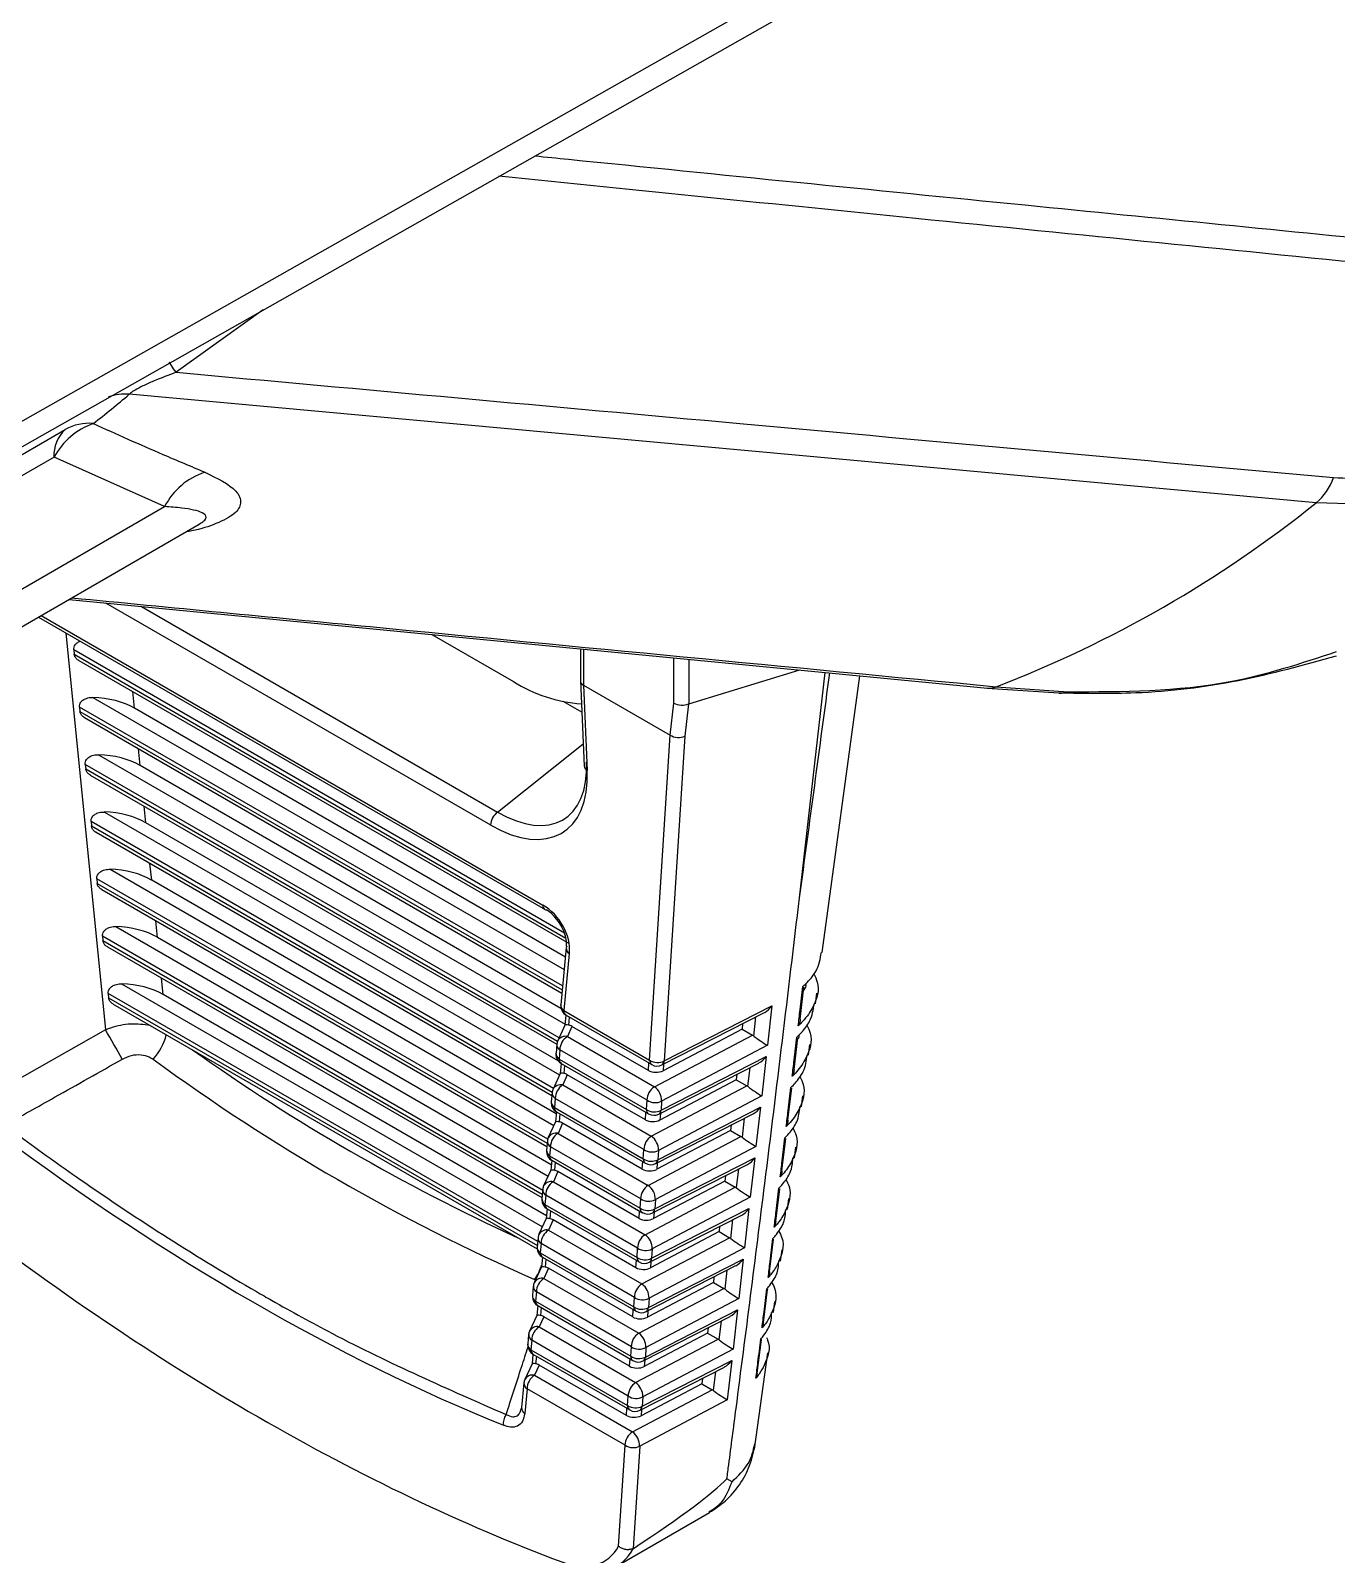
# Model space of a CAD drawing. Extents: x 2 to 136, y 1 to 99.
# Drawn here: x 99.894 to 101.119, y 78.613 to 80.042 of the extents above; entities that cross this region are included whole.
import ezdxf

# ---------------------------------------------------------------- set-up
doc = ezdxf.new("R2010")
doc.units = 0
doc.header["$MEASUREMENT"] = 0
doc.layers.add('OBJECT', color=7, linetype='CONTINUOUS')

msp = doc.modelspace()

# ---------------------------------------------------------------- linework, layer by layer
at = {"layer": 'OBJECT'}
for p, q in [((100.1121, 79.7802), (100.0305, 79.7216)), ((101.1001, 79.5993), (99.9865, 79.701)), ((97.1553, 78.0682), (99.9265, 79.6679)), ((99.916, 79.642), (97.1459, 78.0429)), ((100.0197, 79.5957), (99.916, 79.642)), ((97.1498, 77.9389), (100.0197, 79.5957)), ((101.174, 79.597), (101.1001, 79.5993)), ((97.1287, 77.8914), (100.0523, 79.5792)), ((100.0524, 79.5792), (100.0525, 79.5793)), ((99.9301, 79.5086), (100.7917, 79.4255)), ((99.904, 79.4935), (100.3746, 79.2218)), ((100.3257, 79.2969), (99.9647, 79.5052)), ((99.998, 79.502), (100.3321, 79.3091)), ((99.9014, 79.492), (100.3766, 79.2177)), ((99.927, 79.4772), (99.9643, 79.1049)), ((100.2705, 79.4757), (100.3469, 79.4316)), ((99.9345, 79.4614), (99.935, 79.4573)), ((100.3949, 79.1956), (99.9345, 79.4614)), ((99.935, 79.4573), (100.3962, 79.191)), ((99.9393, 79.4514), (100.3991, 79.1859)), ((100.4098, 79.4623), (100.4098, 79.4325)), ((100.4128, 79.462), (100.4128, 79.4283)), ((100.4975, 79.4114), (100.4975, 79.4539)), ((100.5114, 79.4525), (100.5114, 79.4108)), ((100.5114, 79.4108), (100.6156, 79.4425)), ((100.6153, 79.2288), (100.6393, 79.4402)), ((100.6367, 79.1774), (100.672, 79.437)), ((99.9914, 79.4066), (99.9899, 79.4222)), ((100.4098, 79.4324), (100.4133, 79.3522)), ((100.4128, 79.4283), (100.494, 79.3814)), ((100.4128, 79.4283), (100.4128, 79.4283)), ((100.4128, 79.4283), (100.4162, 79.3481)), ((100.7915, 79.4254), (100.8585, 79.4209)), ((100.7998, 79.4267), (100.8674, 79.422)), ((99.9399, 79.4076), (99.9403, 79.4035)), ((100.393, 79.1461), (99.9399, 79.4076)), ((99.9524, 79.4167), (100.3945, 79.1615)), ((100.4111, 79.4028), (100.3935, 79.413)), ((100.494, 79.3814), (100.4975, 79.4114)), ((100.5112, 79.4107), (100.5078, 79.3804)), ((99.9403, 79.4035), (100.3927, 79.1424)), ((99.9446, 79.3977), (100.3924, 79.1392)), ((100.3957, 79.1732), (99.9914, 79.4066)), ((100.4747, 79.0764), (100.4941, 79.3814)), ((100.5078, 79.3804), (100.4884, 79.0757)), ((99.9968, 79.3528), (99.9953, 79.3684)), ((100.3321, 79.3091), (100.4124, 79.3732)), ((99.9453, 79.3539), (99.9457, 79.3498)), ((100.3898, 79.0973), (99.9453, 79.3539)), ((99.9578, 79.3629), (100.3954, 79.1103)), ((100.3915, 79.125), (99.9968, 79.3528)), ((99.9457, 79.3498), (100.3884, 79.0942)), ((99.95, 79.3439), (100.3877, 79.0913)), ((99.9632, 79.3092), (100.3903, 79.0627)), ((100.0022, 79.2991), (100.0006, 79.3147)), ((99.9507, 79.3002), (99.9511, 79.2961)), ((100.3844, 79.0498), (99.9507, 79.3002)), ((99.9511, 79.2961), (100.3834, 79.0465)), ((100.3889, 79.0759), (100.0022, 79.2991)), ((99.9554, 79.2902), (100.383, 79.0433)), ((99.9686, 79.2555), (100.3849, 79.0151)), ((100.0076, 79.2454), (100.006, 79.261)), ((99.9561, 79.2464), (99.9565, 79.2423)), ((100.3792, 79.0022), (99.9561, 79.2464)), ((99.9565, 79.2423), (100.3787, 78.9986)), ((99.9608, 79.2365), (100.3784, 78.9954)), ((100.3872, 79.0262), (100.0076, 79.2454)), ((99.974, 79.2017), (100.3795, 78.9676)), ((100.013, 79.1916), (100.0114, 79.2072)), ((99.9615, 79.1927), (99.9619, 79.1886)), ((100.3744, 78.9543), (99.9615, 79.1927)), ((99.9619, 79.1886), (100.374, 78.9507)), ((99.9662, 79.1827), (100.3737, 78.9475)), ((100.3825, 78.9783), (100.013, 79.1916)), ((100.3965, 79.182), (100.3913, 79.1284)), ((100.3994, 79.1765), (100.3942, 79.1229)), ((100.0184, 79.1379), (100.0168, 79.1535)), ((99.9668, 79.139), (99.9672, 79.1349)), ((100.3697, 78.9064), (99.9668, 79.139)), ((99.9794, 79.148), (100.3741, 78.9201)), ((100.3779, 78.9304), (100.0184, 79.1379)), ((100.6159, 79.115), (100.6195, 79.1448)), ((100.6302, 79.1292), (100.6316, 79.1394)), ((99.9672, 79.1349), (100.3694, 78.9027)), ((99.9716, 79.129), (100.3692, 78.8994)), ((100.3942, 79.1229), (100.4747, 79.0764)), ((100.4884, 79.0757), (100.5895, 79.1273)), ((100.5895, 79.1273), (100.5853, 79.0905)), ((100.3953, 79.1094), (100.3886, 79.0946)), ((100.3962, 79.1188), (100.3953, 79.1094)), ((100.3963, 79.1187), (100.4767, 79.0723)), ((100.4019, 79.1081), (100.3976, 79.0986)), ((100.3994, 79.1169), (100.3987, 79.1093)), ((100.4736, 79.0667), (100.4019, 79.1081)), ((100.4863, 79.072), (100.5826, 79.1213)), ((100.562, 79.1107), (100.5614, 79.1056)), ((100.5724, 79.0991), (100.5745, 79.1171)), ((99.9643, 79.1049), (99.8529, 79.0418)), ((100.3976, 79.0986), (100.4793, 79.0514)), ((100.4793, 79.0514), (100.5712, 79.1)), ((100.5614, 79.1056), (100.4873, 79.0665)), ((100.5614, 79.1056), (100.5712, 79.1)), ((100.6102, 79.0676), (100.6139, 79.0975)), ((100.3877, 79.0914), (100.3869, 79.0829)), ((100.3906, 79.086), (100.3898, 79.0775)), ((100.4723, 79.0388), (100.3906, 79.086)), ((100.4854, 79.0294), (100.5841, 79.0798)), ((100.5853, 79.0905), (100.486, 79.0381)), ((100.5841, 79.0798), (100.5799, 79.043)), ((100.6237, 79.081), (100.625, 79.0912)), ((100.3898, 79.0775), (100.4717, 79.0301)), ((100.3918, 79.0733), (100.3909, 79.064)), ((100.3918, 79.0733), (100.4738, 79.026)), ((100.395, 79.0715), (100.3943, 79.0639)), ((100.4736, 79.0667), (100.4741, 79.0738)), ((100.4833, 79.0258), (100.5773, 79.0737)), ((100.4877, 79.0728), (100.4873, 79.0665)), ((100.567, 79.0516), (100.5691, 79.0696)), ((100.3909, 79.064), (100.3841, 79.0492)), ((100.3975, 79.0627), (100.3932, 79.0532)), ((100.3932, 79.0532), (100.4763, 79.0052)), ((100.4707, 79.0205), (100.3975, 79.0627)), ((100.4763, 79.0052), (100.5658, 79.0524)), ((100.556, 79.0581), (100.4844, 79.0203)), ((100.5566, 79.0632), (100.556, 79.0581)), ((100.556, 79.0581), (100.5658, 79.0524)), ((100.6045, 79.0201), (100.6082, 79.0503)), ((100.3833, 79.046), (100.3825, 79.0375)), ((100.3862, 79.0406), (100.3854, 79.032)), ((100.4693, 78.9926), (100.3862, 79.0406)), ((100.4717, 79.0301), (100.4723, 79.0388)), ((100.5799, 79.043), (100.483, 78.9918)), ((100.486, 79.0381), (100.4854, 79.0294)), ((100.6171, 79.0327), (100.6185, 79.043)), ((100.3854, 79.032), (100.4688, 78.9839)), ((100.3874, 79.0279), (100.3865, 79.0186)), ((100.3874, 79.0279), (100.4708, 78.9797)), ((100.3906, 79.026), (100.3899, 79.0186)), ((100.4707, 79.0205), (100.4711, 79.0275)), ((100.4804, 78.9795), (100.5719, 79.0262)), ((100.4825, 78.9831), (100.5787, 79.0323)), ((100.4848, 79.0265), (100.4844, 79.0203)), ((100.5617, 79.0041), (100.5637, 79.022)), ((100.5787, 79.0323), (100.5745, 78.9954)), ((100.3865, 79.0187), (100.3797, 79.0038)), ((100.3931, 79.0173), (100.3888, 79.0078)), ((100.3888, 79.0078), (100.4734, 78.959)), ((100.4677, 78.9743), (100.3931, 79.0173)), ((100.5506, 79.0106), (100.4815, 78.9741)), ((100.5512, 79.0157), (100.5506, 79.0106)), ((100.5506, 79.0106), (100.5604, 79.0049)), ((100.3789, 79.0007), (100.378, 78.9921)), ((100.3818, 78.9952), (100.3809, 78.9866)), ((100.4664, 78.9463), (100.3818, 78.9952)), ((100.4734, 78.959), (100.5604, 79.0049)), ((100.5745, 78.9954), (100.4801, 78.9456)), ((100.5987, 78.9727), (100.6025, 79.003)), ((100.6106, 78.9845), (100.612, 78.9948)), ((100.3809, 78.9866), (100.4658, 78.9376)), ((100.3829, 78.9825), (100.3821, 78.9733)), ((100.383, 78.9825), (100.4679, 78.9334)), ((100.3862, 78.9806), (100.3855, 78.9732)), ((100.4677, 78.9743), (100.4682, 78.9813)), ((100.4688, 78.9839), (100.4693, 78.9926)), ((100.4795, 78.9369), (100.5733, 78.9848)), ((100.4818, 78.9802), (100.4815, 78.9741)), ((100.483, 78.9918), (100.4825, 78.9831)), ((100.5733, 78.9848), (100.5691, 78.9479)), ((100.3821, 78.9733), (100.3753, 78.9585)), ((100.3887, 78.9719), (100.3844, 78.9624)), ((100.4648, 78.928), (100.3887, 78.9719)), ((100.4774, 78.9332), (100.5665, 78.9787)), ((100.5458, 78.9681), (100.5452, 78.9631)), ((100.5563, 78.9566), (100.5583, 78.9745)), ((100.3745, 78.9553), (100.3736, 78.9467)), ((100.3844, 78.9624), (100.4704, 78.9127)), ((100.4704, 78.9127), (100.555, 78.9574)), ((100.5452, 78.9631), (100.4785, 78.9279)), ((100.5452, 78.9631), (100.555, 78.9574)), ((100.593, 78.9253), (100.5968, 78.9558)), ((100.3774, 78.9498), (100.3765, 78.9412)), ((100.3765, 78.9412), (100.4629, 78.8913)), ((100.4634, 78.9001), (100.3774, 78.9498)), ((100.3785, 78.9371), (100.3776, 78.9279)), ((100.3786, 78.937), (100.4649, 78.8872)), ((100.4658, 78.9376), (100.4664, 78.9463)), ((100.4766, 78.8906), (100.5679, 78.9373)), ((100.5691, 78.9479), (100.4771, 78.8994)), ((100.4801, 78.9456), (100.4795, 78.9369)), ((100.5679, 78.9373), (100.5638, 78.9004)), ((100.604, 78.9363), (100.6054, 78.9466)), ((100.3776, 78.9279), (100.3709, 78.9131)), ((100.3843, 78.9266), (100.3799, 78.9171)), ((100.3818, 78.9352), (100.3811, 78.9278)), ((100.4618, 78.8818), (100.3843, 78.9266)), ((100.4648, 78.928), (100.4652, 78.935)), ((100.4745, 78.8869), (100.5611, 78.9312)), ((100.4789, 78.9339), (100.4785, 78.9279)), ((100.5509, 78.9091), (100.5529, 78.927)), ((100.3701, 78.9099), (100.3692, 78.9012)), ((100.3799, 78.9171), (100.4675, 78.8665)), ((100.4675, 78.8665), (100.5497, 78.9099)), ((100.5399, 78.9156), (100.4756, 78.8816)), ((100.5404, 78.9206), (100.5399, 78.9156)), ((100.5399, 78.9156), (100.5497, 78.9099)), ((100.5872, 78.8779), (100.591, 78.9086)), ((100.3729, 78.9044), (100.3721, 78.8958)), ((100.3721, 78.8958), (100.4599, 78.8451)), ((100.4605, 78.8539), (100.3729, 78.9044)), ((100.4629, 78.8913), (100.4634, 78.9001)), ((100.5638, 78.9004), (100.4742, 78.8531)), ((100.4771, 78.8994), (100.4766, 78.8906)), ((100.5974, 78.888), (100.5989, 78.8984)), ((100.3732, 78.8825), (100.3665, 78.8677)), ((100.3741, 78.8916), (100.3732, 78.8825)), ((100.3742, 78.8916), (100.462, 78.8409)), ((100.3799, 78.8812), (100.3755, 78.8717)), ((100.3774, 78.8898), (100.3766, 78.8824)), ((100.4589, 78.8356), (100.3799, 78.8812)), ((100.4618, 78.8818), (100.4623, 78.8887)), ((100.4715, 78.8407), (100.5557, 78.8837)), ((100.4736, 78.8443), (100.5625, 78.8897)), ((100.476, 78.8877), (100.4756, 78.8816)), ((100.5455, 78.8615), (100.5475, 78.8795)), ((100.5625, 78.8897), (100.5584, 78.8529)), ((100.3656, 78.8645), (100.3648, 78.8558)), ((100.3755, 78.8717), (100.4646, 78.8203)), ((100.5345, 78.868), (100.4726, 78.8354)), ((100.535, 78.8731), (100.5345, 78.868)), ((100.5345, 78.868), (100.5443, 78.8624)), ((100.3685, 78.859), (100.3677, 78.8503)), ((100.3677, 78.8503), (100.457, 78.7988)), ((100.4576, 78.8077), (100.3685, 78.859)), ((100.4599, 78.8451), (100.4605, 78.8539)), ((100.4646, 78.8203), (100.5443, 78.8624)), ((100.5584, 78.8529), (100.4713, 78.8069)), ((100.4742, 78.8531), (100.4736, 78.8443)), ((100.5814, 78.8305), (100.5853, 78.8614)), ((100.5908, 78.8397), (100.5922, 78.8501)), ((100.3688, 78.8371), (100.3621, 78.8223)), ((100.3697, 78.8462), (100.3688, 78.8371)), ((100.3698, 78.8462), (100.459, 78.7946)), ((100.3729, 78.8443), (100.3722, 78.837)), ((100.4589, 78.8356), (100.4593, 78.8424)), ((100.4686, 78.7944), (100.5503, 78.8361)), ((100.4707, 78.798), (100.5572, 78.8422)), ((100.473, 78.8414), (100.4726, 78.8354)), ((100.5572, 78.8422), (100.553, 78.8054)), ((100.3754, 78.8358), (100.3711, 78.8263)), ((100.3711, 78.8263), (100.4616, 78.7741)), ((100.4559, 78.7893), (100.3754, 78.8358)), ((100.5297, 78.8256), (100.5291, 78.8205)), ((100.5401, 78.814), (100.5422, 78.832)), ((100.3612, 78.8191), (100.3604, 78.8104)), ((100.3641, 78.8137), (100.3633, 78.8049)), ((100.4546, 78.7614), (100.3641, 78.8137)), ((100.457, 78.7988), (100.4576, 78.8077)), ((100.4616, 78.7741), (100.5389, 78.8149)), ((100.5291, 78.8205), (100.4697, 78.7892)), ((100.5291, 78.8205), (100.5389, 78.8149)), ((100.5757, 78.7828), (100.5796, 78.8143)), ((100.3633, 78.8049), (100.454, 78.7525)), ((100.3653, 78.8008), (100.3644, 78.7917)), ((100.3653, 78.8008), (100.4561, 78.7484)), ((100.3685, 78.7989), (100.3678, 78.7916)), ((100.4559, 78.7893), (100.4564, 78.7962)), ((100.4677, 78.7518), (100.5518, 78.7947)), ((100.553, 78.8054), (100.4683, 78.7607)), ((100.4701, 78.7951), (100.4697, 78.7892)), ((100.4713, 78.8069), (100.4707, 78.798)), ((100.5518, 78.7947), (100.5476, 78.7579)), ((100.573, 78.7117), (100.5855, 78.8018)), ((100.3644, 78.7917), (100.3577, 78.7769)), ((100.371, 78.7904), (100.3667, 78.7809)), ((100.3667, 78.7809), (100.4587, 78.7278)), ((100.453, 78.7431), (100.371, 78.7904)), ((100.4657, 78.7481), (100.545, 78.7886)), ((100.5347, 78.7665), (100.5368, 78.7844)), ((100.3568, 78.7737), (100.3546, 78.7506)), ((100.3597, 78.7683), (100.3575, 78.7451)), ((100.4517, 78.7152), (100.3597, 78.7683)), ((100.4587, 78.7278), (100.5335, 78.7673)), ((100.5237, 78.773), (100.4667, 78.7429)), ((100.5243, 78.7781), (100.5237, 78.773)), ((100.5237, 78.773), (100.5335, 78.7673)), ((100.3539, 78.7485), (100.3544, 78.7501)), ((100.454, 78.7525), (100.4546, 78.7614)), ((100.5476, 78.7579), (100.4654, 78.7144)), ((100.4683, 78.7607), (100.4677, 78.7518)), ((100.453, 78.7431), (100.4534, 78.7499)), ((100.4671, 78.7489), (100.4667, 78.7429)), ((100.4456, 78.6205), (100.4517, 78.7152)), ((100.4654, 78.7144), (100.4592, 78.6184)), ((100.552, 78.681), (100.5472, 78.6838)), ((100.4443, 78.6022), (100.531, 78.6522)), ((100.4592, 78.6184), (100.4595, 78.6186))]:
    msp.add_line(p, q, dxfattribs=at)
at = {"layer": 'OBJECT', "flags": 128}
for points in [[(98.148, 78.6922), (98.3243, 78.792), (99.0297, 79.1912), (101.4924, 80.5856)], [(98.1229, 78.6532), (98.7604, 79.0143), (101.4322, 80.5282)], [(100.0305, 79.7216), (100.0282, 79.725), (100.0261, 79.728), (100.0242, 79.7307), (100.0239, 79.7312)], [(100.3969, 79.1833), (100.3966, 79.1825), (100.3965, 79.182)]]:
    msp.add_lwpolyline(points, dxfattribs=at)
at = {"layer": 'OBJECT'}
for centre, radius, start, end in [((99.3841, 80.4071), 0.9282, 307.7924, 310.4692), ((99.9828, 79.6531), 0.0481, 85.585, 108.9093), ((99.9484, 79.644), 0.0325, 132.4717, 183.4738), ((99.9746, 79.6109), 0.0663, 109.1232, 152.0655), ((99.9488, 79.6282), 0.0456, 84.9086, 119.3528), ((100.0777, 79.566), 0.0651, 108.0595, 152.9247), ((101.0652, 79.6405), 0.054, 310.2133, 340.9052), ((100.3966, 80.4759), 1.124, 291.026, 308.7499), ((100.4215, 79.5505), 0.1403, 237.9052, 265.6183), ((100.793, 79.4423), 0.017, 265.3203, 293.5253), ((100.8596, 79.4437), 0.023, 267.9544, 289.7151), ((100.4183, 79.3527), 0.00503, 185.7356, 245.657), ((100.341, 79.2966), 0.0154, 125.5005, 179.1375), ((100.3794, 79.2216), 0.00483, 177.7302, 235.0604), ((100.3784, 79.2208), 0.00353, 240.3315, 265.3851), ((100.4028, 79.1818), 0.00633, 178.5901, 237.1011), ((100.4013, 79.1274), 0.01, 174.4467, 180), ((100.3976, 79.1282), 0.00634, 178.5949, 237.0922), ((100.4013, 79.1274), 0.01, 180, 240.0027), ((100.399, 79.1227), 0.0048, 177.5281, 235.2677), ((98.282, 78.1252), 1.9468, 29.2836, 30.2159), ((99.9705, 79.113), 0.0524, 317.1772, 345.9537), ((100.3977, 79.0905), 0.01, 155.5537, 174.4467), ((100.3958, 79.0905), 0.00832, 77.3961, 150.2376), ((100.4058, 79.0858), 0.0153, 122.7501, 179.2844), ((101.1368, 80.6235), 1.8851, 234.637, 245.3683), ((100.3968, 79.082), 0.01, 174.4467, 180), ((100.3968, 79.082), 0.01, 180, 240.0027), ((100.3932, 79.0828), 0.00634, 178.5956, 237.0916), ((100.394, 79.0913), 0.00634, 178.5945, 237.0927), ((101.1365, 80.6174), 1.9087, 233.7891, 246.2163), ((100.3946, 79.0773), 0.0048, 177.5327, 235.2661), ((100.4822, 79.0878), 0.0136, 236.6233, 297.1371), ((100.4795, 79.0762), 0.0048, 177.5281, 235.2677), ((100.4817, 79.0809), 0.01, 240.0027, 297.0633), ((100.484, 79.0758), 0.00441, 301.7545, 358.6955), ((100.3914, 79.0451), 0.00832, 77.3864, 150.2474), ((100.4014, 79.0404), 0.0152, 122.7471, 179.2856), ((100.4875, 79.0386), 0.0153, 122.7501, 179.2844), ((100.4701, 79.0385), 0.0159, 358.5743, 54.6165), ((100.3924, 79.0365), 0.01, 174.4467, 180), ((100.3924, 79.0365), 0.01, 180, 240.0027), ((100.3888, 79.0374), 0.00633, 178.5883, 237.103), ((100.3932, 79.0451), 0.01, 155.5537, 174.4467), ((100.3896, 79.0459), 0.00633, 178.5883, 237.103), ((100.4798, 79.0502), 0.0136, 236.618, 297.1429), ((100.3902, 79.0318), 0.0048, 177.5323, 235.2583), ((100.4792, 79.0415), 0.0136, 236.6212, 297.1437), ((100.4765, 79.0299), 0.0048, 177.5327, 235.2661), ((100.4788, 79.0347), 0.01, 240.0027, 297.0633), ((100.481, 79.0295), 0.00441, 301.7624, 358.6925), ((100.387, 78.9997), 0.00832, 77.3965, 150.2372), ((100.397, 78.995), 0.0153, 122.7501, 179.2844), ((100.3888, 78.9997), 0.01, 155.5537, 174.4467), ((100.3852, 79.0005), 0.00634, 178.5961, 237.091), ((100.4846, 78.9924), 0.0152, 122.7471, 179.2856), ((100.4671, 78.9922), 0.0159, 358.5742, 54.6182), ((100.388, 78.9911), 0.01, 174.4467, 180), ((100.3844, 78.9919), 0.00634, 178.5945, 237.0927), ((100.388, 78.9911), 0.01, 180, 240.0027), ((100.3857, 78.9864), 0.0048, 177.5298, 235.269), ((100.4763, 78.9952), 0.0136, 236.6174, 297.143), ((100.4736, 78.9837), 0.0048, 177.5323, 235.2583), ((100.4768, 79.0039), 0.0136, 236.618, 297.1429), ((100.4758, 78.9884), 0.01, 240.0027, 297.0633), ((100.4781, 78.9832), 0.00441, 301.7678, 358.6879), ((100.3844, 78.9543), 0.01, 155.5537, 174.4467), ((100.3808, 78.9551), 0.00634, 178.5945, 237.0927), ((100.3825, 78.9543), 0.00832, 77.3961, 150.2376), ((100.3926, 78.9496), 0.0153, 122.7501, 179.2844), ((100.4816, 78.9462), 0.0153, 122.7501, 179.2844), ((100.4642, 78.946), 0.0159, 358.5746, 54.6178), ((100.3836, 78.9457), 0.01, 174.4467, 180), ((100.38, 78.9465), 0.00634, 178.5961, 237.091), ((100.3836, 78.9457), 0.01, 180, 240.0027), ((100.3813, 78.941), 0.0048, 177.5305, 235.2654), ((100.4733, 78.949), 0.0136, 236.618, 297.1429), ((100.4706, 78.9374), 0.0048, 177.5298, 235.269), ((100.4739, 78.9577), 0.0136, 236.6212, 297.1437), ((100.4751, 78.937), 0.00441, 301.7711, 358.6846), ((100.4729, 78.9421), 0.01, 240.0027, 297.0633), ((100.38, 78.9089), 0.01, 155.5537, 174.4467), ((100.3764, 78.9097), 0.00633, 178.5883, 237.1033), ((100.3781, 78.9089), 0.00832, 77.3931, 150.2404), ((100.3882, 78.9042), 0.0153, 122.7479, 179.2848), ((100.4787, 78.8999), 0.0153, 122.7501, 179.2844), ((100.4612, 78.8998), 0.0159, 358.5757, 54.615), ((100.3792, 78.9003), 0.01, 174.4467, 180), ((100.3755, 78.9011), 0.00634, 178.5942, 237.0929), ((100.3792, 78.9003), 0.01, 180, 240.0027), ((100.3769, 78.8956), 0.0048, 177.5281, 235.2677), ((100.4709, 78.9115), 0.0136, 236.6179, 297.1432), ((100.3296, 78.8975), 0.0458, 324.2547, 343.0546), ((100.4704, 78.9027), 0.0136, 236.6233, 297.1371), ((100.4677, 78.8911), 0.0048, 177.5305, 235.2654), ((100.4699, 78.8958), 0.01, 240.0027, 297.0633), ((100.4722, 78.8907), 0.00441, 301.7678, 358.6879), ((100.3756, 78.8635), 0.01, 155.5537, 174.4467), ((100.372, 78.8644), 0.00634, 178.5961, 237.091), ((100.3737, 78.8636), 0.00832, 77.3965, 150.2372), ((100.3838, 78.8588), 0.0153, 122.7501, 179.2844), ((100.4757, 78.8537), 0.0153, 122.7479, 179.2848), ((100.4583, 78.8535), 0.0159, 358.5734, 54.6188), ((100.3748, 78.8548), 0.01, 174.4467, 180), ((100.3711, 78.8557), 0.00633, 178.5881, 237.1032), ((100.3748, 78.8548), 0.01, 180, 240.0027), ((100.3725, 78.8501), 0.0048, 177.5367, 235.2538), ((100.468, 78.8652), 0.0136, 236.6146, 297.1464), ((100.4674, 78.8564), 0.0136, 236.6207, 297.1437), ((100.4647, 78.8448), 0.0048, 177.5281, 235.2677), ((100.467, 78.8496), 0.01, 240.0027, 297.0633), ((100.4692, 78.8444), 0.00441, 301.7626, 358.6931), ((100.3712, 78.8182), 0.01, 155.5537, 174.4467), ((100.3693, 78.8182), 0.00832, 77.3993, 150.2345), ((100.3794, 78.8135), 0.0153, 122.7501, 179.2844), ((100.3703, 78.8094), 0.01, 174.4467, 180), ((100.3703, 78.8094), 0.01, 180, 240.0027), ((100.3667, 78.8102), 0.00634, 178.5931, 237.0941), ((100.3676, 78.819), 0.00634, 178.5945, 237.0927), ((100.4728, 78.8075), 0.0153, 122.7501, 179.2844), ((100.465, 78.819), 0.0136, 236.6238, 297.1373), ((100.4553, 78.8073), 0.0159, 358.573, 54.6177), ((100.3681, 78.8047), 0.0048, 177.5276, 235.2682), ((100.4645, 78.8101), 0.0136, 236.6179, 297.1426), ((100.4618, 78.7986), 0.0048, 177.5367, 235.2538), ((100.464, 78.8033), 0.01, 240.0027, 297.0633), ((100.4663, 78.7981), 0.00441, 301.7678, 358.6887), ((100.3649, 78.7728), 0.00832, 77.3933, 150.2402), ((100.375, 78.7681), 0.0153, 122.7478, 179.2867), ((100.3668, 78.7728), 0.01, 155.5537, 174.4467), ((100.3629, 78.7735), 0.0061, 177.358, 238.3292), ((100.4699, 78.7612), 0.0153, 122.7501, 179.2844), ((100.4524, 78.7611), 0.0159, 358.5757, 54.615), ((100.3607, 78.7503), 0.0061, 177.3542, 238.3329), ((100.4615, 78.7639), 0.0136, 236.6173, 297.1432), ((100.4588, 78.7523), 0.0048, 177.5276, 235.2682), ((100.4621, 78.7728), 0.0136, 236.618, 297.1431), ((100.4633, 78.7519), 0.00441, 301.7678, 358.6887), ((100.3513, 78.7358), 0.0139, 143.828, 187.5361), ((100.4611, 78.757), 0.01, 240.0027, 297.0633), ((100.4669, 78.715), 0.0153, 122.7478, 179.2867), ((100.4494, 78.7148), 0.0159, 358.5734, 54.6188), ((100.4592, 78.7266), 0.0136, 236.6213, 297.1437)]:
    msp.add_arc(centre, radius, start, end, dxfattribs=at)
for centre, major_axis, ratio, start_param, end_param in [((99.5309, 81.6878), (1.7566, 14.6383), 0.094069, 4.554901, 4.5695), ((100.4198, 79.4326), (0.01, 0.00021), 0.593676, 3.128848, 3.914246), ((99.9491, 79.3816), (0.0602, 0.0001), 0.582929, 0.789077, 1.514008), ((100.5045, 79.4155), (0.00999, -0.00056), 0.611383, 3.961496, 5.479933), ((100.5045, 79.3484), (0.0072, 0.0624), 0.110772, 0.048143, 0.074323), ((100.4847, 79.2404), (0.0092, 0.1411), 0.052174, 6.251081, 6.257435), ((100.5011, 79.3857), (0.00996, -0.00088), 0.657558, 3.986179, 5.498261), ((99.9544, 79.3279), (0.0602, 0.0001), 0.582929, 0.789077, 1.514008), ((100.3274, 79.4088), (-0.067, 0.1062), 0.54181, 2.333958, 3.897158), ((100.3203, 79.4043), (-0.0732, 0.1141), 0.544414, 2.329954, 3.893154), ((99.9598, 79.2742), (0.0602, 0.0001), 0.582929, 0.789077, 1.514008), ((99.9652, 79.2204), (0.0602, 0.0001), 0.582929, 0.789077, 1.514008), ((100.366, 79.19), (-0.0231, 0.0327), 0.746254, 3.855075, 5.266601), ((100.373, 79.1945), (-0.0172, 0.0247), 0.671525, 3.853258, 5.264784), ((99.9706, 79.1667), (0.0602, 0.0001), 0.582929, 0.789077, 1.514008), ((99.976, 79.113), (0.0602, 0.0001), 0.582929, 0.789077, 1.514008), ((100.5828, 79.1326), (0.008, 0.0116), 0.599529, 3.981932, 4.674099), ((100.4051, 79.1068), (0.00979, -0.00262), 0.107022, 2.308348, 3.159397), ((100.4021, 79.1003), (-0.0068, 0.00838), 0.543452, 5.326071, 5.732332), ((100.5712, 79.0918), (-0.00501, 0.00866), 0.577652, 5.322321, 5.496221), ((100.5786, 79.0957), (0.00933, -0.00637), 0.079382, 4.037928, 5.556365), ((100.5774, 79.0851), (0.008, 0.0116), 0.599529, 3.981932, 4.674099), ((100.4806, 79.0709), (0.01, 0), 0.585374, 3.931484, 5.443566), ((100.4007, 79.0614), (0.00979, -0.00262), 0.107022, 2.308348, 3.159397), ((100.3977, 79.0549), (-0.0068, 0.00838), 0.543452, 5.326071, 5.732332), ((100.5658, 79.0443), (-0.00501, 0.00866), 0.577652, 5.322321, 5.496221), ((100.5733, 79.0482), (0.00933, -0.00637), 0.079382, 4.037928, 5.556365), ((100.5721, 79.0375), (0.008, 0.0116), 0.599529, 3.981932, 4.674099), ((100.3963, 79.016), (0.00979, -0.00262), 0.107022, 2.308348, 3.159397), ((100.3933, 79.0095), (-0.0068, 0.00838), 0.543452, 5.326071, 5.732332), ((100.4777, 79.0247), (0.01, 0), 0.585374, 3.931484, 5.443566), ((100.0214, 80.5751), (-1.1655, 1.8319), 0.546187, 2.178452, 2.487481), ((100.5604, 78.9968), (-0.00501, 0.00866), 0.577652, 5.322321, 5.496221), ((100.5679, 79.0007), (0.00933, -0.00637), 0.079382, 4.037928, 5.556365), ((100.5667, 78.99), (0.008, 0.0116), 0.599529, 3.981932, 4.674099), ((100.3918, 78.9706), (0.00979, -0.00262), 0.107022, 2.308348, 3.159397), ((100.3889, 78.9641), (-0.0068, 0.00838), 0.543452, 5.326071, 5.732332), ((100.4748, 78.9784), (0.01, 0), 0.585374, 3.931484, 5.443566), ((100.555, 78.9492), (-0.00501, 0.00866), 0.577652, 5.322321, 5.496221), ((100.5625, 78.9532), (0.00933, -0.00637), 0.079382, 4.037928, 5.556365), ((100.0239, 80.5225), (-1.2039, 1.8907), 0.546175, 2.150782, 2.514291), ((100.5613, 78.9425), (0.008, 0.0116), 0.599529, 3.981932, 4.674099), ((100.3874, 78.9253), (0.00979, -0.00262), 0.107022, 2.308348, 3.159397), ((100.3845, 78.9187), (-0.0068, 0.00838), 0.543452, 5.326071, 5.732332), ((100.4718, 78.9322), (0.01, 0), 0.585374, 3.931484, 5.443566), ((100.5497, 78.9017), (-0.00501, 0.00866), 0.577652, 5.322321, 5.496221), ((100.5571, 78.9057), (0.00933, -0.00637), 0.079382, 4.037928, 5.556365), ((100.383, 78.8799), (0.00979, -0.00262), 0.107022, 2.308348, 3.159397), ((100.38, 78.8733), (-0.0068, 0.00838), 0.543452, 5.326071, 5.732332), ((100.4689, 78.886), (0.01, 0), 0.585374, 3.931484, 5.443566), ((100.5559, 78.895), (0.008, 0.0116), 0.599529, 3.981932, 4.674099), ((100.5443, 78.8542), (-0.00501, 0.00866), 0.577652, 5.322321, 5.496221), ((100.5517, 78.8581), (0.00933, -0.00637), 0.079382, 4.037928, 5.556365), ((100.3786, 78.8345), (0.00979, -0.00262), 0.107022, 2.308348, 3.159397), ((100.3756, 78.828), (-0.0068, 0.00838), 0.543452, 5.326071, 5.732332), ((100.5505, 78.8475), (0.008, 0.0116), 0.599529, 3.981932, 4.674099), ((100.4659, 78.8397), (0.01, 0), 0.585374, 3.931484, 5.443566), ((100.5389, 78.8067), (-0.00501, 0.00866), 0.577652, 5.322321, 5.496221), ((100.5463, 78.8106), (0.00933, -0.00637), 0.079382, 4.037928, 5.556365), ((100.5451, 78.8), (0.008, 0.0116), 0.599529, 3.981932, 4.674099), ((100.3742, 78.7891), (0.00979, -0.00262), 0.107022, 2.308348, 3.159397), ((100.3712, 78.7826), (-0.0068, 0.00838), 0.543452, 5.326071, 5.732332), ((100.463, 78.7935), (0.01, 0), 0.585374, 3.931484, 5.443566), ((100.5335, 78.7592), (-0.00501, 0.00866), 0.577652, 5.322321, 5.496221), ((100.541, 78.7631), (0.00933, -0.00637), 0.079382, 4.037928, 5.556365), ((100.46, 78.7473), (0.01, 0), 0.585374, 3.931484, 5.443566), ((98.8516, 77.8213), (1.703, 0.8762), 0.039926, 5.926325, 6.167439), ((100.3743, 78.7), (-0.0591, 0.0928), 0.546175, 2.514291, 3.435824), ((100.3814, 78.7045), (-0.0641, 0.1015), 0.548826, 2.516074, 3.452695)]:
    msp.add_ellipse(centre, major_axis=major_axis, ratio=ratio, start_param=start_param, end_param=end_param, dxfattribs=at)
for points, knots in [([(100.367, 79.9247), (100.3776, 79.9236), (100.5309, 79.9081), (100.8069, 79.8805), (101.0724, 79.8543), (101.1951, 79.8421)], [0, 0, 0, 0, 0.0381367, 0.5553096, 1, 1, 1, 1]), ([(101.1808, 79.8203), (101.0287, 79.8354), (100.7463, 79.8636), (100.4638, 79.8923), (100.3334, 79.9056)], [0, 0, 0, 0, 0.538434, 1, 1, 1, 1]), ([(100.0305, 79.7216), (100.0235, 79.719), (100.013, 79.715), (99.9999, 79.7092), (99.9924, 79.7053), (99.9883, 79.7026), (99.9869, 79.7013), (99.9865, 79.701)], [0, 0, 0, 0, 0.4377224, 0.6522262, 0.8216939, 0.9450991, 1, 1, 1, 1]), ([(100.0305, 79.7216), (100.2069, 79.7056), (100.569, 79.6728), (100.9307, 79.6398), (101.1163, 79.6229)], [0, 0, 0, 0, 0.486991, 1, 1, 1, 1]), ([(99.9528, 79.6736), (99.9745, 79.6638), (100.0092, 79.6482), (100.0443, 79.6335), (100.0575, 79.6279)], [0, 0, 0, 0, 0.624898, 1, 1, 1, 1]), ([(100.0575, 79.6279), (100.069, 79.6223), (100.0866, 79.6137), (100.0928, 79.5997), (100.0868, 79.5888), (100.0696, 79.5798), (100.0526, 79.5741), (100.0417, 79.5723), (100.0399, 79.572)], [0, 0, 0, 0, 0.3391436, 0.522878, 0.6772816, 0.8324514, 0.972553, 1, 1, 1, 1]), ([(101.1163, 79.6229), (101.1394, 79.6218), (101.1625, 79.6207), (101.1862, 79.6207), (101.1862, 79.6207)], [0, 0, 0, 0, 0.999971, 1, 1, 1, 1]), ([(100.0522, 79.5793), (100.0539, 79.5803), (100.0578, 79.5826), (100.0594, 79.5864), (100.0546, 79.5912), (100.0396, 79.5942), (100.0252, 79.5953), (100.0197, 79.5957)], [0, 0, 0, 0, 0.082873, 0.196236, 0.391578, 0.766364, 1, 1, 1, 1]), ([(99.9328, 79.5101), (100.026, 79.5011), (100.3148, 79.4731), (100.604, 79.4455), (100.7998, 79.4267)], [0, 0, 0, 0, 0.322807, 1, 1, 1, 1]), ([(99.9345, 79.4614), (99.9345, 79.4622), (99.9346, 79.4638), (99.9358, 79.4661), (99.9377, 79.4681), (99.9396, 79.4689), (99.9406, 79.4694)], [0, 0, 0, 0, 0.235756, 0.471524, 0.709149, 1, 1, 1, 1]), ([(99.9393, 79.4514), (99.9391, 79.4515), (99.9379, 79.452), (99.9364, 79.4536), (99.9352, 79.4556), (99.935, 79.4569), (99.935, 79.4573)], [0, 0, 0, 0, 0.057141, 0.480726, 0.839293, 1, 1, 1, 1]), ([(100.8588, 79.421), (100.8828, 79.4206), (100.9391, 79.4196), (101.0268, 79.4301), (101.0885, 79.4472), (101.119, 79.4557)], [0, 0, 0, 0, 0.272883, 0.640581, 1, 1, 1, 1]), ([(100.8674, 79.422), (100.9186, 79.4221), (101.0045, 79.4222), (101.0862, 79.4488), (101.1192, 79.4596)], [0, 0, 0, 0, 0.595798, 1, 1, 1, 1]), ([(99.9399, 79.4076), (99.9399, 79.4084), (99.94, 79.41), (99.9411, 79.4123), (99.9432, 79.4144), (99.9467, 79.4162), (99.95, 79.4167), (99.9521, 79.4167), (99.9524, 79.4167)], [0, 0, 0, 0, 0.150342, 0.300692, 0.452227, 0.658971, 0.942854, 1, 1, 1, 1]), ([(99.9447, 79.3977), (99.9445, 79.3978), (99.9433, 79.3983), (99.9418, 79.3999), (99.9406, 79.4019), (99.9404, 79.4031), (99.9403, 79.4035)], [0, 0, 0, 0, 0.057141, 0.480726, 0.839294, 1, 1, 1, 1]), ([(99.9453, 79.3539), (99.9453, 79.3547), (99.9453, 79.3563), (99.9465, 79.3586), (99.9486, 79.3607), (99.9521, 79.3625), (99.9554, 79.363), (99.9575, 79.3629), (99.9578, 79.3629)], [0, 0, 0, 0, 0.150342, 0.300693, 0.452228, 0.658972, 0.942856, 1, 1, 1, 1]), ([(99.9501, 79.344), (99.9499, 79.344), (99.9487, 79.3445), (99.9472, 79.3461), (99.946, 79.3481), (99.9458, 79.3494), (99.9457, 79.3498)], [0, 0, 0, 0, 0.057147, 0.480758, 0.839351, 1, 1, 1, 1]), ([(99.9507, 79.3002), (99.9507, 79.301), (99.9507, 79.3026), (99.9519, 79.3049), (99.954, 79.307), (99.9575, 79.3087), (99.9608, 79.3092), (99.9629, 79.3092), (99.9632, 79.3092)], [0, 0, 0, 0, 0.150342, 0.300693, 0.452228, 0.658972, 0.942856, 1, 1, 1, 1]), ([(99.9554, 79.2902), (99.9553, 79.2903), (99.9541, 79.2908), (99.9526, 79.2924), (99.9514, 79.2944), (99.9512, 79.2957), (99.9511, 79.2961)], [0, 0, 0, 0, 0.057147, 0.480758, 0.839351, 1, 1, 1, 1]), ([(99.9561, 79.2464), (99.9561, 79.2472), (99.9561, 79.2488), (99.9573, 79.2511), (99.9594, 79.2532), (99.9629, 79.255), (99.9662, 79.2555), (99.9682, 79.2555), (99.9686, 79.2555)], [0, 0, 0, 0, 0.150342, 0.300693, 0.452228, 0.658972, 0.942854, 1, 1, 1, 1]), ([(99.9608, 79.2365), (99.9607, 79.2366), (99.9595, 79.2371), (99.9579, 79.2387), (99.9567, 79.2407), (99.9565, 79.2419), (99.9565, 79.2423)], [0, 0, 0, 0, 0.057113, 0.480767, 0.839354, 1, 1, 1, 1]), ([(100.5472, 78.6838), (100.5478, 78.6882), (100.5507, 78.7102), (100.5627, 78.8026), (100.5856, 78.9803), (100.6047, 79.1395), (100.6153, 79.2288)], [0, 0, 0, 0, 0.024147, 0.120738, 0.507103, 1, 1, 1, 1]), ([(99.9615, 79.1927), (99.9615, 79.1935), (99.9615, 79.1951), (99.9627, 79.1974), (99.9648, 79.1995), (99.9682, 79.2013), (99.9716, 79.2018), (99.9736, 79.2017), (99.974, 79.2017)], [0, 0, 0, 0, 0.1503424, 0.3006926, 0.4522276, 0.6589715, 0.9428549, 1, 1, 1, 1]), ([(99.9662, 79.1828), (99.9661, 79.1828), (99.9648, 79.1833), (99.9633, 79.1849), (99.9621, 79.1869), (99.9619, 79.1882), (99.9619, 79.1886)], [0, 0, 0, 0, 0.057113, 0.480767, 0.839354, 1, 1, 1, 1]), ([(100.6184, 79.1454), (100.6199, 79.1467), (100.6248, 79.1514), (100.6331, 79.1618), (100.6348, 79.1717), (100.6358, 79.1776)], [0, 0, 0, 0, 0.139624, 0.483888, 1, 1, 1, 1]), ([(100.6288, 79.1575), (100.63, 79.1549), (100.635, 79.1447), (100.6302, 79.1289), (100.6213, 79.1156), (100.6155, 79.11), (100.6141, 79.1087)], [0, 0, 0, 0, 0.157243, 0.615237, 0.908976, 1, 1, 1, 1]), ([(99.9668, 79.139), (99.9668, 79.1398), (99.9669, 79.1414), (99.9681, 79.1437), (99.9702, 79.1458), (99.9736, 79.1475), (99.977, 79.148), (99.979, 79.148), (99.9794, 79.148)], [0, 0, 0, 0, 0.150342, 0.300693, 0.452227, 0.658972, 0.942855, 1, 1, 1, 1]), ([(100.6141, 79.1087), (100.6147, 79.1137), (100.6162, 79.126), (100.6176, 79.1382), (100.6184, 79.1454)], [0, 0, 0, 0, 0.412558, 1, 1, 1, 1]), ([(100.6191, 79.1417), (100.6202, 79.1431), (100.6218, 79.1453), (100.6215, 79.1475), (100.6214, 79.1482)], [0, 0, 0, 0, 0.697059, 1, 1, 1, 1]), ([(99.9716, 79.129), (99.9714, 79.1291), (99.9702, 79.1296), (99.9687, 79.1312), (99.9675, 79.1332), (99.9673, 79.1345), (99.9672, 79.1349)], [0, 0, 0, 0, 0.0571131, 0.4807673, 0.8393533, 1, 1, 1, 1]), ([(100.6129, 79.0981), (100.6142, 79.0994), (100.619, 79.1041), (100.6269, 79.1143), (100.6283, 79.1238), (100.6291, 79.1294)], [0, 0, 0, 0, 0.141993, 0.49751, 1, 1, 1, 1]), ([(100.0061, 79.1091), (100.0001, 79.1098), (99.9881, 79.1112), (99.9735, 79.1083), (99.9659, 79.1055), (99.9643, 79.1049)], [0, 0, 0, 0, 0.44304, 0.885225, 1, 1, 1, 1]), ([(100.6222, 79.1094), (100.6234, 79.1068), (100.6284, 79.0967), (100.6237, 79.0812), (100.6153, 79.0681), (100.6099, 79.0627), (100.6085, 79.0614)], [0, 0, 0, 0, 0.157016, 0.624358, 0.908556, 1, 1, 1, 1]), ([(100.6159, 79.115), (100.6159, 79.1145), (100.6158, 79.1123), (100.6149, 79.1102), (100.6142, 79.1087), (100.6141, 79.1087)], [0, 0, 0, 0, 0.264635, 0.980392, 1, 1, 1, 1]), ([(100.6085, 79.0614), (100.6091, 79.0665), (100.6106, 79.0787), (100.612, 79.0909), (100.6129, 79.0981)], [0, 0, 0, 0, 0.412522, 1, 1, 1, 1]), ([(100.6137, 79.096), (100.6144, 79.097), (100.6154, 79.0984), (100.6151, 79.0998), (100.615, 79.1003)], [0, 0, 0, 0, 0.710242, 1, 1, 1, 1]), ([(99.9801, 79.0774), (99.9829, 79.0788), (99.9885, 79.0814), (99.9976, 79.082), (100.0044, 79.0802), (100.0078, 79.0781), (100.0089, 79.0774)], [0, 0, 0, 0, 0.2889384, 0.5787694, 0.8519438, 1, 1, 1, 1]), ([(100.6073, 79.0508), (100.6086, 79.0521), (100.6132, 79.0569), (100.6206, 79.0668), (100.6218, 79.0759), (100.6224, 79.0812)], [0, 0, 0, 0, 0.14455, 0.512196, 1, 1, 1, 1]), ([(99.8699, 79.0155), (99.8854, 79.0242), (99.9222, 79.0447), (99.9589, 79.0655), (99.9801, 79.0774)], [0, 0, 0, 0, 0.422662, 1, 1, 1, 1]), ([(100.6102, 79.0676), (100.6101, 79.0667), (100.61, 79.0646), (100.6091, 79.0626), (100.6086, 79.0615), (100.6085, 79.0614)], [0, 0, 0, 0, 0.429912, 0.979777, 1, 1, 1, 1]), ([(100.6156, 79.0612), (100.6168, 79.0587), (100.6218, 79.0487), (100.6173, 79.0335), (100.6092, 79.0206), (100.6042, 79.0155), (100.6029, 79.0142)], [0, 0, 0, 0, 0.156477, 0.633957, 0.908051, 1, 1, 1, 1]), ([(100.6029, 79.0142), (100.6035, 79.0192), (100.605, 79.0314), (100.6064, 79.0436), (100.6073, 79.0508)], [0, 0, 0, 0, 0.412498, 1, 1, 1, 1]), ([(100.6017, 79.0035), (100.6029, 79.0049), (100.6074, 79.0096), (100.6143, 79.0192), (100.6152, 79.0281), (100.6157, 79.033)], [0, 0, 0, 0, 0.147321, 0.528082, 1, 1, 1, 1]), ([(99.8699, 79.0155), (99.8746, 79.012), (99.8981, 78.9945), (99.9767, 78.9384), (100.0556, 78.8881), (100.1343, 78.8431), (100.2128, 78.7998), (100.2858, 78.7679), (100.3401, 78.744)], [0, 0, 0, 0, 0.029967, 0.149857, 0.5, 0.529967, 0.649857, 1, 1, 1, 1]), ([(100.609, 79.013), (100.6102, 79.0106), (100.6152, 79.0006), (100.6109, 78.9858), (100.6032, 78.9732), (100.5985, 78.9682), (100.5973, 78.9669)], [0, 0, 0, 0, 0.155565, 0.644083, 0.907449, 1, 1, 1, 1]), ([(100.6045, 79.0201), (100.6044, 79.0192), (100.6043, 79.0172), (100.6034, 79.0152), (100.603, 79.0142), (100.6029, 79.0142)], [0, 0, 0, 0, 0.462985, 0.979045, 1, 1, 1, 1]), ([(100.5973, 78.9669), (100.5979, 78.9719), (100.5994, 78.9842), (100.6008, 78.9964), (100.6017, 79.0035)], [0, 0, 0, 0, 0.412462, 1, 1, 1, 1]), ([(100.596, 78.9563), (100.5972, 78.9576), (100.6015, 78.9624), (100.6081, 78.9717), (100.6087, 78.9802), (100.6091, 78.9847)], [0, 0, 0, 0, 0.150338, 0.545336, 1, 1, 1, 1]), ([(100.6024, 78.9648), (100.6036, 78.9625), (100.6086, 78.9526), (100.6044, 78.938), (100.5971, 78.9257), (100.5928, 78.921), (100.5916, 78.9197)], [0, 0, 0, 0, 0.15421, 0.654792, 0.906736, 1, 1, 1, 1]), ([(100.5987, 78.9727), (100.5987, 78.9717), (100.5985, 78.9697), (100.5978, 78.9679), (100.5973, 78.967), (100.5973, 78.9669)], [0, 0, 0, 0, 0.498814, 0.97833, 1, 1, 1, 1]), ([(100.5916, 78.9197), (100.5922, 78.9247), (100.5937, 78.9369), (100.5952, 78.9491), (100.596, 78.9563)], [0, 0, 0, 0, 0.412426, 1, 1, 1, 1]), ([(100.5904, 78.9091), (100.5915, 78.9104), (100.5956, 78.9152), (100.6017, 78.9242), (100.6022, 78.9323), (100.6024, 78.9365)], [0, 0, 0, 0, 0.153637, 0.564154, 1, 1, 1, 1]), ([(100.593, 78.9253), (100.5929, 78.9242), (100.5928, 78.9224), (100.592, 78.9205), (100.5917, 78.9197), (100.5916, 78.9197)], [0, 0, 0, 0, 0.537597, 0.977561, 1, 1, 1, 1]), ([(100.5958, 78.9165), (100.597, 78.9143), (100.602, 78.9045), (100.5979, 78.8903), (100.5909, 78.8782), (100.587, 78.8737), (100.586, 78.8725)], [0, 0, 0, 0, 0.152318, 0.666151, 0.905894, 1, 1, 1, 1]), ([(100.586, 78.8725), (100.5866, 78.8775), (100.588, 78.8897), (100.5895, 78.9019), (100.5904, 78.9091)], [0, 0, 0, 0, 0.412401, 1, 1, 1, 1]), ([(100.5847, 78.8619), (100.5857, 78.8632), (100.5897, 78.868), (100.5954, 78.8767), (100.5957, 78.8844), (100.5958, 78.8883)], [0, 0, 0, 0, 0.157479, 0.585585, 1, 1, 1, 1]), ([(100.5893, 78.8682), (100.5903, 78.8661), (100.5953, 78.8564), (100.5914, 78.8426), (100.5848, 78.8308), (100.5813, 78.8265), (100.5802, 78.8253)], [0, 0, 0, 0, 0.149778, 0.678238, 0.904903, 1, 1, 1, 1]), ([(100.5872, 78.8779), (100.5871, 78.8768), (100.587, 78.875), (100.5863, 78.8732), (100.586, 78.8725), (100.586, 78.8725)], [0, 0, 0, 0, 0.579817, 0.976624, 1, 1, 1, 1]), ([(100.5802, 78.8253), (100.5808, 78.8303), (100.5823, 78.8425), (100.5838, 78.8547), (100.5847, 78.8619)], [0, 0, 0, 0, 0.412358, 1, 1, 1, 1]), ([(100.5847, 78.8619), (100.5847, 78.8619), (100.5848, 78.8618), (100.5853, 78.8615), (100.5852, 78.8615), (100.5852, 78.8614)], [0, 0, 0, 0, 0.023033, 0.336496, 1, 1, 1, 1]), ([(100.5789, 78.8147), (100.58, 78.816), (100.5838, 78.8208), (100.589, 78.8291), (100.5891, 78.8365), (100.5891, 78.8399)], [0, 0, 0, 0, 0.162037, 0.610397, 1, 1, 1, 1]), ([(100.5814, 78.8305), (100.5813, 78.8294), (100.5812, 78.8276), (100.5805, 78.8259), (100.5802, 78.8253), (100.5802, 78.8253)], [0, 0, 0, 0, 0.625898, 0.9757, 1, 1, 1, 1]), ([(100.3401, 78.744), (100.3449, 78.7589), (100.3518, 78.78), (100.3587, 78.8012), (100.3607, 78.8075)], [0, 0, 0, 0, 0.703624, 1, 1, 1, 1]), ([(100.5843, 78.8162), (100.5847, 78.8154), (100.5888, 78.807), (100.5848, 78.7949), (100.5786, 78.7834), (100.5755, 78.7794), (100.5745, 78.7781)], [0, 0, 0, 0, 0.064263, 0.661408, 0.894463, 1, 1, 1, 1]), ([(100.5745, 78.7781), (100.5751, 78.7831), (100.5766, 78.7953), (100.5781, 78.8075), (100.5789, 78.8147)], [0, 0, 0, 0, 0.412315, 1, 1, 1, 1]), ([(100.5789, 78.8147), (100.579, 78.8147), (100.5791, 78.8146), (100.5795, 78.8144), (100.5794, 78.8143), (100.5794, 78.8143)], [0, 0, 0, 0, 0.024669, 0.281435, 1, 1, 1, 1]), ([(100.5755, 78.7829), (100.5754, 78.7817), (100.5753, 78.7802), (100.5747, 78.7786), (100.5745, 78.7782), (100.5745, 78.7781)], [0, 0, 0, 0, 0.692653, 0.973438, 1, 1, 1, 1]), ([(100.3544, 78.7509), (100.3544, 78.7501), (100.3544, 78.7489), (100.3542, 78.7486), (100.3541, 78.7485)], [0, 0, 0, 0, 0.617817, 1, 1, 1, 1]), ([(100.3575, 78.7451), (100.3569, 78.7425), (100.3559, 78.7372), (100.351, 78.7328), (100.3447, 78.7317), (100.3398, 78.7333), (100.3376, 78.734)], [0, 0, 0, 0, 0.261885, 0.524406, 0.776422, 1, 1, 1, 1]), ([(100.3401, 78.744), (100.3422, 78.7431), (100.346, 78.7414), (100.3505, 78.7426), (100.3532, 78.7451), (100.3538, 78.7477), (100.3539, 78.7485)], [0, 0, 0, 0, 0.346636, 0.615865, 0.885523, 1, 1, 1, 1]), ([(100.5307, 78.6521), (100.536, 78.6556), (100.5467, 78.6628), (100.5596, 78.678), (100.5695, 78.6961), (100.5723, 78.7097), (100.5737, 78.7164)], [0, 0, 0, 0, 0.234461, 0.483483, 0.741054, 1, 1, 1, 1]), ([(100.552, 78.681), (100.5578, 78.6865), (100.569, 78.6971), (100.572, 78.7102), (100.5734, 78.7166)], [0, 0, 0, 0, 0.515959, 1, 1, 1, 1]), ([(100.5303, 78.6527), (100.5346, 78.6554), (100.5444, 78.6616), (100.5493, 78.6741), (100.552, 78.681)], [0, 0, 0, 0, 0.4456297, 1, 1, 1, 1]), ([(100.4592, 78.6184), (100.4583, 78.6181), (100.4565, 78.6173), (100.4532, 78.6171), (100.4499, 78.6178), (100.4474, 78.6191), (100.4461, 78.62), (100.4457, 78.6204), (100.4456, 78.6205)], [0, 0, 0, 0, 0.219279, 0.438503, 0.65924, 0.882985, 0.985836, 1, 1, 1, 1])]:
    msp.add_open_spline(points, degree=3, knots=knots, dxfattribs=at)

doc.saveas('drawing.dxf')
